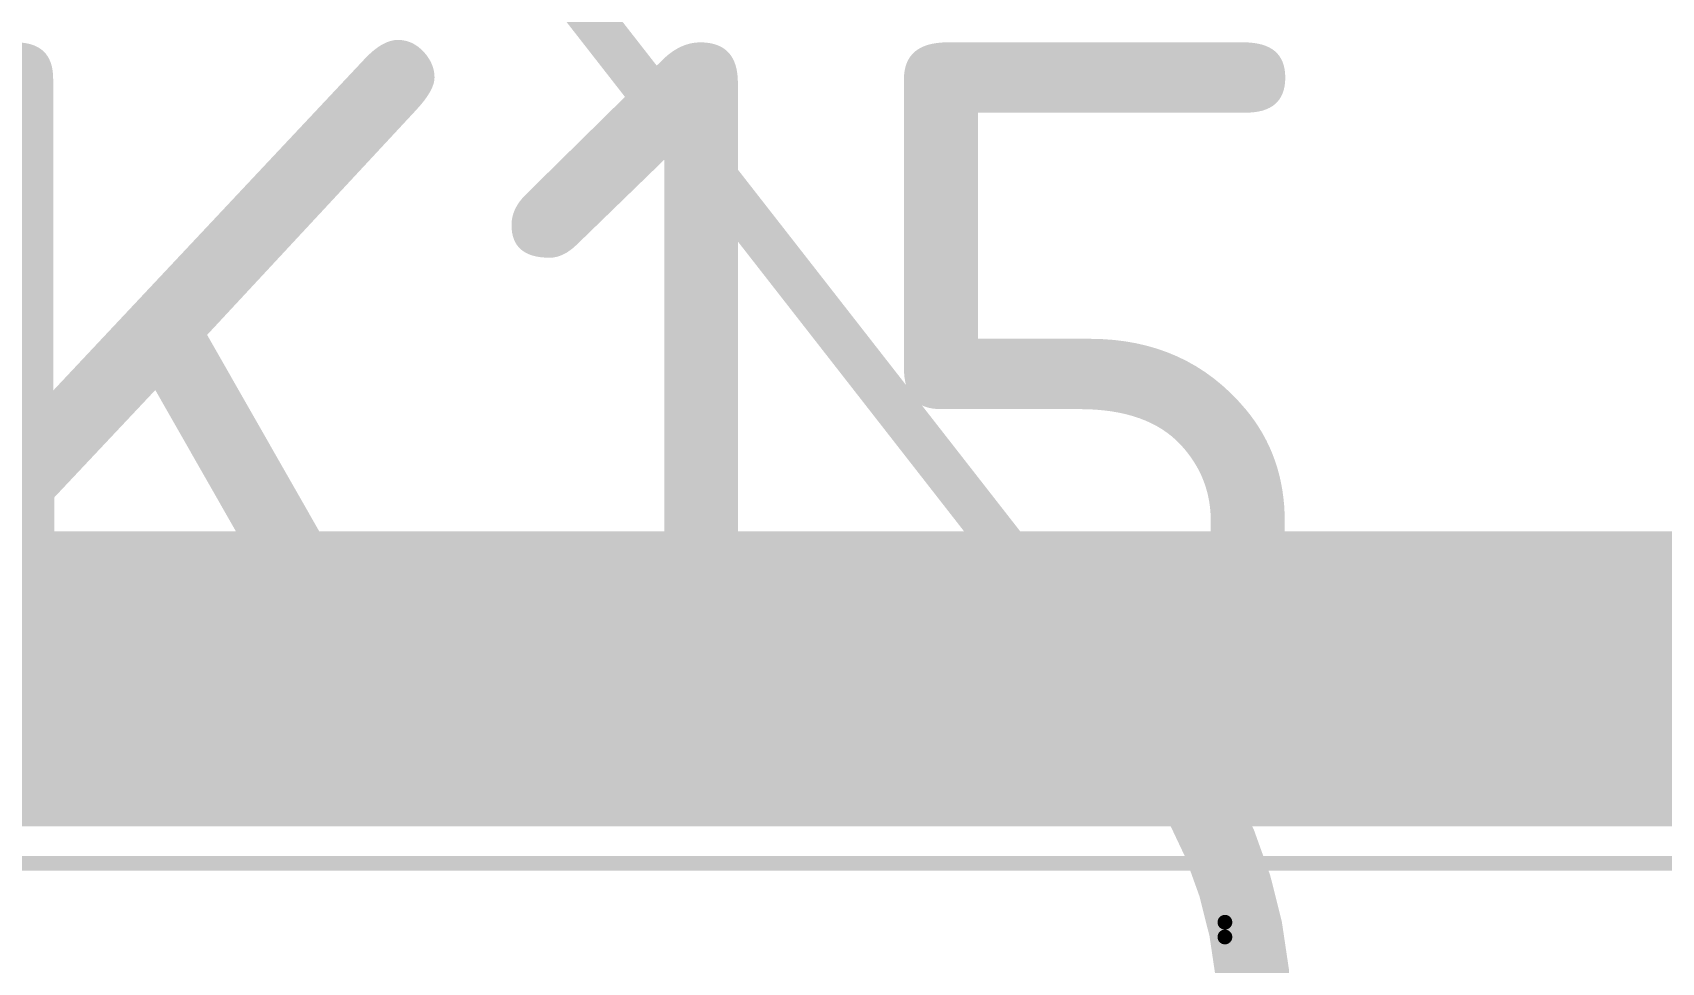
# Model space of a CAD drawing. Header units: millimetres. Extents: x 3219 to 51106, y -14166 to 2063.
# Drawn here: x 5562.05 to 5573.09, y 1937.94 to 1944.24 of the extents above; entities that cross this region are included whole.
import ezdxf

# ---------------------------------------------------------------- set-up
doc = ezdxf.new("R2010")
doc.units = ezdxf.units.MM
doc.layers.get('0').update_dxf_attribs({"lineweight": 53})
for name, color, linetype in [('Bottom Layer', 5, 'Continuous'), ('Mechanical 15', 56, 'Continuous'), ('Top Overlay', 2, 'Continuous')]:
    doc.layers.add(name, color=color, linetype=linetype)
doc.styles.add('GOST type B', font='GOST_B.TTF', dxfattribs={"height": 3.5})

# ---------------------------------------------------------------- blocks, each defined once
blk = doc.blocks.new('DAR71210TU_14')
at = {"layer": 'Mechanical 15'}
blk.add_lwpolyline([(-5.6, -8.9, 0.1, 0.1, 0), (-5.6, 8.9, 0.1, 0.1, 0)], format="xyseb", dxfattribs=at)
at = {"layer": 'Top Overlay'}
for points in [[(-5.2, 0, 0.1, 0.1, -1), (-5.1, 0, 0.1, 0.1, 0)], [(-5.1, 0, 0.1, 0.1, -1), (-5.2, 0, 0.1, 0.1, 0)]]:
    blk.add_lwpolyline(points, format="xyseb", dxfattribs=at)
for points in [[(-5.225, 0, 0.05, 0.05, 1), (-5.175, 0, 0.05, 0.05, 1)], [(-5.225, 0, 0.05, 0.05, 1), (-5.175, 0, 0.05, 0.05, 1)], [(-5.125, 0, 0.05, 0.05, 1), (-5.075, 0, 0.05, 0.05, 1)], [(-5.125, 0, 0.05, 0.05, 1), (-5.075, 0, 0.05, 0.05, 1)]]:
    blk.add_lwpolyline(points, format="xyseb", close=True, dxfattribs=at)

msp = doc.modelspace()

# ---------------------------------------------------------------- linework, layer by layer
at = {"layer": 'Bottom Layer'}
msp.add_lwpolyline([(5553.281, 1939.858, 2, 2, 0), (5574.926, 1939.858, 2, 2, 0)], format="xyseb", dxfattribs=at)
at = {"layer": 'Top Overlay'}
for points in [[(5563.479, 1947.358, 0.3, 0.3, 0), (5569.431, 1939.731, 0.3, 0.3, 0)], [(5569.431, 1939.731, 0.5, 0.5, -0.198912), (5570.329, 1937.563, 0.5, 0.5, 0)]]:
    msp.add_lwpolyline(points, format="xyseb", dxfattribs=at)
for points in [[(5569.306, 1939.731, 0.25, 0.25, 1), (5569.556, 1939.731, 0.25, 0.25, 1)], [(5569.356, 1939.731, 0.15, 0.15, 1), (5569.506, 1939.731, 0.15, 0.15, 1)]]:
    msp.add_lwpolyline(points, format="xyseb", close=True, dxfattribs=at)

# ---------------------------------------------------------------- block references
at = {"rotation": 270}
msp.add_blockref('DAR71210TU_14', (5570.129, 1933.008), dxfattribs=at)

# ---------------------------------------------------------------- texts
at = {"layer": 'Top Overlay', "style": 'GOST type B'}
msp.add_text('K15', height=5, dxfattribs=at).set_placement((5561.183, 1939.174))

doc.saveas('drawing.dxf')
